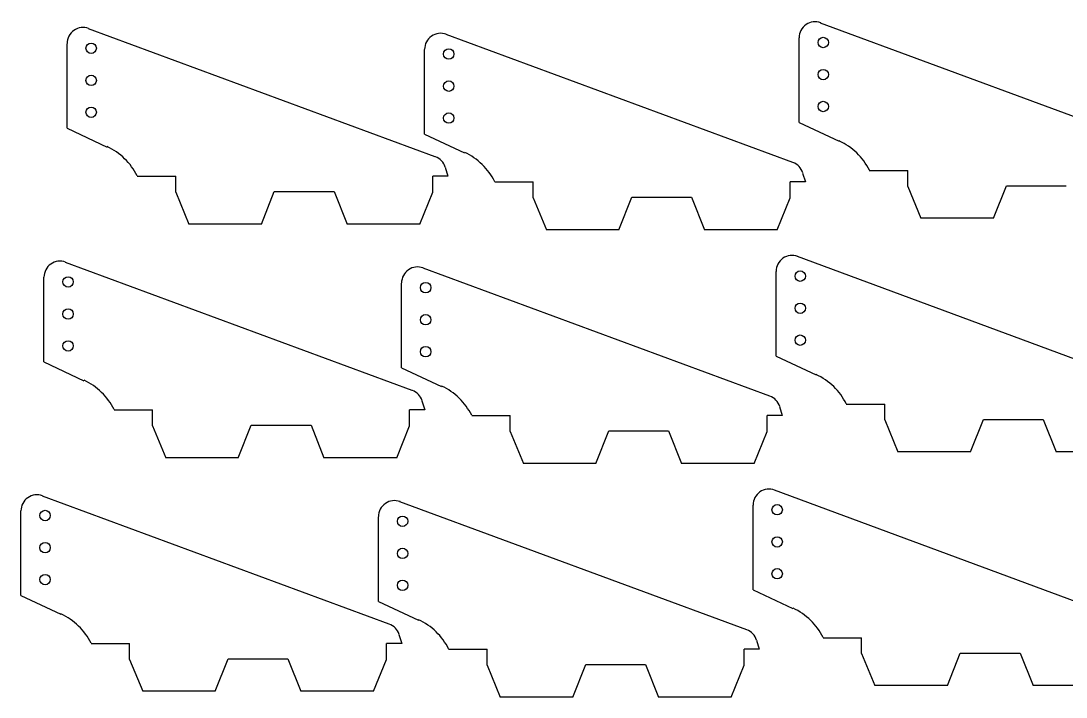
# Model space of a CAD drawing. Header units: millimetres. Extents: x -107 to 62, y -24 to 137.
# Drawn here: x -107.5 to -3.4, y -23.8 to 43.5 of the extents above; entities that cross this region are included whole.
import ezdxf

# ---------------------------------------------------------------- set-up
doc = ezdxf.new("R2010")
doc.units = ezdxf.units.MM
doc.header["$MEASUREMENT"] = 0
doc.layers.add('Layer 1', color=7, linetype='Continuous')

msp = doc.modelspace()

# ---------------------------------------------------------------- linework, layer by layer
at = {"layer": 'Layer 1', "lineweight": 30}
for points, knots in [([(-100.7203, 42.7356), (-101.2106, 42.9168), (-101.7586, 42.8466), (-102.1875, 42.5478), (-102.6165, 42.249), (-102.8721, 41.7593), (-102.8721, 41.2365)], [0, 0, 0, 0, 0.5, 0.5, 0.5, 1, 1, 1, 1]), ([(-27.831, 43.3098), (-28.3213, 43.491), (-28.8693, 43.4208), (-29.2982, 43.122), (-29.7272, 42.8232), (-29.9828, 42.3335), (-29.9828, 41.8107)], [0, 0, 0, 0, 0.5, 0.5, 0.5, 1, 1, 1, 1]), ([(-65.1213, 42.1614), (-65.6116, 42.3426), (-66.1596, 42.2724), (-66.5885, 41.9736), (-67.0175, 41.6748), (-67.2731, 41.1851), (-67.2731, 40.6623)], [0, 0, 0, 0, 0.5, 0.5, 0.5, 1, 1, 1, 1]), ([(-27.0618, 41.3451), (-27.0618, 41.6315), (-27.294, 41.8637), (-27.5804, 41.8637), (-27.8668, 41.8637), (-28.099, 41.6315), (-28.099, 41.3451), (-28.099, 41.0587), (-27.8668, 40.8265), (-27.5804, 40.8265), (-27.294, 40.8265), (-27.0618, 41.0587), (-27.0618, 41.3451)], [0, 0, 0, 0, 0.25, 0.25, 0.25, 0.5, 0.5, 0.5, 0.75, 0.75, 0.75, 1, 1, 1, 1]), ([(-99.9511, 40.7709), (-99.9511, 41.0573), (-100.1833, 41.2895), (-100.4697, 41.2895), (-100.7561, 41.2895), (-100.9883, 41.0573), (-100.9883, 40.7709), (-100.9883, 40.4845), (-100.7561, 40.2523), (-100.4697, 40.2523), (-100.1833, 40.2523), (-99.9511, 40.4845), (-99.9511, 40.7709)], [0, 0, 0, 0, 0.25, 0.25, 0.25, 0.5, 0.5, 0.5, 0.75, 0.75, 0.75, 1, 1, 1, 1]), ([(-64.3521, 40.1967), (-64.3521, 40.4831), (-64.5843, 40.7153), (-64.8707, 40.7153), (-65.1571, 40.7153), (-65.3893, 40.4831), (-65.3893, 40.1967), (-65.3893, 39.9103), (-65.1571, 39.6781), (-64.8707, 39.6781), (-64.5843, 39.6781), (-64.3521, 39.9103), (-64.3521, 40.1967)], [0, 0, 0, 0, 0.25, 0.25, 0.25, 0.5, 0.5, 0.5, 0.75, 0.75, 0.75, 1, 1, 1, 1]), ([(-27.0618, 38.1489), (-27.0618, 38.4353), (-27.294, 38.6675), (-27.5804, 38.6675), (-27.8668, 38.6675), (-28.099, 38.4353), (-28.099, 38.1489), (-28.099, 37.8625), (-27.8668, 37.6303), (-27.5804, 37.6303), (-27.294, 37.6303), (-27.0618, 37.8625), (-27.0618, 38.1489)], [0, 0, 0, 0, 0.25, 0.25, 0.25, 0.5, 0.5, 0.5, 0.75, 0.75, 0.75, 1, 1, 1, 1]), ([(-99.9511, 37.5747), (-99.9511, 37.8611), (-100.1833, 38.0933), (-100.4697, 38.0933), (-100.7561, 38.0933), (-100.9883, 37.8611), (-100.9883, 37.5747), (-100.9883, 37.2883), (-100.7561, 37.0561), (-100.4697, 37.0561), (-100.1833, 37.0561), (-99.9511, 37.2883), (-99.9511, 37.5747)], [0, 0, 0, 0, 0.25, 0.25, 0.25, 0.5, 0.5, 0.5, 0.75, 0.75, 0.75, 1, 1, 1, 1]), ([(-64.3521, 37.0005), (-64.3521, 37.2869), (-64.5843, 37.5191), (-64.8707, 37.5191), (-65.1571, 37.5191), (-65.3893, 37.2869), (-65.3893, 37.0005), (-65.3893, 36.7141), (-65.1571, 36.4819), (-64.8707, 36.4819), (-64.5843, 36.4819), (-64.3521, 36.7141), (-64.3521, 37.0005)], [0, 0, 0, 0, 0.25, 0.25, 0.25, 0.5, 0.5, 0.5, 0.75, 0.75, 0.75, 1, 1, 1, 1]), ([(-27.0618, 34.9739), (-27.0618, 35.2603), (-27.294, 35.4925), (-27.5804, 35.4925), (-27.8668, 35.4925), (-28.099, 35.2603), (-28.099, 34.9739), (-28.099, 34.6875), (-27.8668, 34.4553), (-27.5804, 34.4553), (-27.294, 34.4553), (-27.0618, 34.6875), (-27.0618, 34.9739)], [0, 0, 0, 0, 0.25, 0.25, 0.25, 0.5, 0.5, 0.5, 0.75, 0.75, 0.75, 1, 1, 1, 1]), ([(-99.9511, 34.3997), (-99.9511, 34.6861), (-100.1833, 34.9183), (-100.4697, 34.9183), (-100.7561, 34.9183), (-100.9883, 34.6861), (-100.9883, 34.3997), (-100.9883, 34.1133), (-100.7561, 33.8811), (-100.4697, 33.8811), (-100.1833, 33.8811), (-99.9511, 34.1133), (-99.9511, 34.3997)], [0, 0, 0, 0, 0.25, 0.25, 0.25, 0.5, 0.5, 0.5, 0.75, 0.75, 0.75, 1, 1, 1, 1]), ([(-64.3521, 33.8255), (-64.3521, 34.1119), (-64.5843, 34.3441), (-64.8707, 34.3441), (-65.1571, 34.3441), (-65.3893, 34.1119), (-65.3893, 33.8255), (-65.3893, 33.5391), (-65.1571, 33.3069), (-64.8707, 33.3069), (-64.5843, 33.3069), (-64.3521, 33.5391), (-64.3521, 33.8255)], [0, 0, 0, 0, 0.25, 0.25, 0.25, 0.5, 0.5, 0.5, 0.75, 0.75, 0.75, 1, 1, 1, 1]), ([(-65.2378, 28.9281), (-65.2378, 28.9281), (-64.9626, 28.0391), (-64.9626, 28.0391), (-64.9626, 28.0391), (-66.4655, 28.0391), (-66.4655, 28.0391)], [0, 0, 0, 0, 0.5, 0.5, 0.5, 1, 1, 1, 1]), ([(-29.6388, 28.3539), (-29.6388, 28.3539), (-29.3636, 27.4649), (-29.3636, 27.4649), (-29.3636, 27.4649), (-30.8665, 27.4649), (-30.8665, 27.4649)], [0, 0, 0, 0, 0.5, 0.5, 0.5, 1, 1, 1, 1]), ([(-30.1277, 20.0556), (-30.618, 20.2368), (-31.166, 20.1666), (-31.5949, 19.8678), (-32.0239, 19.569), (-32.2795, 19.0793), (-32.2795, 18.5565)], [0, 0, 0, 0, 0.5, 0.5, 0.5, 1, 1, 1, 1]), ([(-103.017, 19.4814), (-103.5073, 19.6626), (-104.0553, 19.5924), (-104.4842, 19.2936), (-104.9132, 18.9948), (-105.1688, 18.5051), (-105.1688, 17.9823)], [0, 0, 0, 0, 0.5, 0.5, 0.5, 1, 1, 1, 1]), ([(-67.418, 18.9072), (-67.9083, 19.0884), (-68.4563, 19.0182), (-68.8852, 18.7194), (-69.3142, 18.4206), (-69.5698, 17.9309), (-69.5698, 17.4081)], [0, 0, 0, 0, 0.5, 0.5, 0.5, 1, 1, 1, 1]), ([(-102.2478, 17.5167), (-102.2478, 17.8031), (-102.48, 18.0353), (-102.7664, 18.0353), (-103.0528, 18.0353), (-103.285, 17.8031), (-103.285, 17.5167), (-103.285, 17.2303), (-103.0528, 16.9981), (-102.7664, 16.9981), (-102.48, 16.9981), (-102.2478, 17.2303), (-102.2478, 17.5167)], [0, 0, 0, 0, 0.25, 0.25, 0.25, 0.5, 0.5, 0.5, 0.75, 0.75, 0.75, 1, 1, 1, 1]), ([(-29.3585, 18.0909), (-29.3585, 18.3773), (-29.5907, 18.6095), (-29.8771, 18.6095), (-30.1635, 18.6095), (-30.3957, 18.3773), (-30.3957, 18.0909), (-30.3957, 17.8045), (-30.1635, 17.5723), (-29.8771, 17.5723), (-29.5907, 17.5723), (-29.3585, 17.8045), (-29.3585, 18.0909)], [0, 0, 0, 0, 0.25, 0.25, 0.25, 0.5, 0.5, 0.5, 0.75, 0.75, 0.75, 1, 1, 1, 1]), ([(-66.6488, 16.9425), (-66.6488, 17.2289), (-66.881, 17.4611), (-67.1674, 17.4611), (-67.4538, 17.4611), (-67.686, 17.2289), (-67.686, 16.9425), (-67.686, 16.6561), (-67.4538, 16.4239), (-67.1674, 16.4239), (-66.881, 16.4239), (-66.6488, 16.6561), (-66.6488, 16.9425)], [0, 0, 0, 0, 0.25, 0.25, 0.25, 0.5, 0.5, 0.5, 0.75, 0.75, 0.75, 1, 1, 1, 1]), ([(-102.2478, 14.3205), (-102.2478, 14.6069), (-102.48, 14.8391), (-102.7664, 14.8391), (-103.0528, 14.8391), (-103.285, 14.6069), (-103.285, 14.3205), (-103.285, 14.0341), (-103.0528, 13.8019), (-102.7664, 13.8019), (-102.48, 13.8019), (-102.2478, 14.0341), (-102.2478, 14.3205)], [0, 0, 0, 0, 0.25, 0.25, 0.25, 0.5, 0.5, 0.5, 0.75, 0.75, 0.75, 1, 1, 1, 1]), ([(-29.3585, 14.8947), (-29.3585, 15.1811), (-29.5907, 15.4133), (-29.8771, 15.4133), (-30.1635, 15.4133), (-30.3957, 15.1811), (-30.3957, 14.8947), (-30.3957, 14.6083), (-30.1635, 14.3761), (-29.8771, 14.3761), (-29.5907, 14.3761), (-29.3585, 14.6083), (-29.3585, 14.8947)], [0, 0, 0, 0, 0.25, 0.25, 0.25, 0.5, 0.5, 0.5, 0.75, 0.75, 0.75, 1, 1, 1, 1]), ([(-66.6488, 13.7463), (-66.6488, 14.0327), (-66.881, 14.2649), (-67.1674, 14.2649), (-67.4538, 14.2649), (-67.686, 14.0327), (-67.686, 13.7463), (-67.686, 13.4599), (-67.4538, 13.2277), (-67.1674, 13.2277), (-66.881, 13.2277), (-66.6488, 13.4599), (-66.6488, 13.7463)], [0, 0, 0, 0, 0.25, 0.25, 0.25, 0.5, 0.5, 0.5, 0.75, 0.75, 0.75, 1, 1, 1, 1]), ([(-102.2478, 11.1455), (-102.2478, 11.4319), (-102.48, 11.6641), (-102.7664, 11.6641), (-103.0528, 11.6641), (-103.285, 11.4319), (-103.285, 11.1455), (-103.285, 10.8591), (-103.0528, 10.6269), (-102.7664, 10.6269), (-102.48, 10.6269), (-102.2478, 10.8591), (-102.2478, 11.1455)], [0, 0, 0, 0, 0.25, 0.25, 0.25, 0.5, 0.5, 0.5, 0.75, 0.75, 0.75, 1, 1, 1, 1]), ([(-29.3585, 11.7197), (-29.3585, 12.0061), (-29.5907, 12.2383), (-29.8771, 12.2383), (-30.1635, 12.2383), (-30.3957, 12.0061), (-30.3957, 11.7197), (-30.3957, 11.4333), (-30.1635, 11.2011), (-29.8771, 11.2011), (-29.5907, 11.2011), (-29.3585, 11.4333), (-29.3585, 11.7197)], [0, 0, 0, 0, 0.25, 0.25, 0.25, 0.5, 0.5, 0.5, 0.75, 0.75, 0.75, 1, 1, 1, 1]), ([(-66.6488, 10.5713), (-66.6488, 10.8577), (-66.881, 11.0899), (-67.1674, 11.0899), (-67.4538, 11.0899), (-67.686, 10.8577), (-67.686, 10.5713), (-67.686, 10.2849), (-67.4538, 10.0527), (-67.1674, 10.0527), (-66.881, 10.0527), (-66.6488, 10.2849), (-66.6488, 10.5713)], [0, 0, 0, 0, 0.25, 0.25, 0.25, 0.5, 0.5, 0.5, 0.75, 0.75, 0.75, 1, 1, 1, 1]), ([(-67.5345, 5.6739), (-67.5345, 5.6739), (-67.2593, 4.7849), (-67.2593, 4.7849), (-67.2593, 4.7849), (-68.7622, 4.7849), (-68.7622, 4.7849)], [0, 0, 0, 0, 0.5, 0.5, 0.5, 1, 1, 1, 1]), ([(-31.9355, 5.0997), (-31.9355, 5.0997), (-31.6603, 4.2107), (-31.6603, 4.2107), (-31.6603, 4.2107), (-33.1632, 4.2107), (-33.1632, 4.2107)], [0, 0, 0, 0, 0.5, 0.5, 0.5, 1, 1, 1, 1]), ([(-32.4244, -3.1986), (-32.9147, -3.0174), (-33.4627, -3.0876), (-33.8916, -3.3864), (-34.3206, -3.6852), (-34.5762, -4.1749), (-34.5762, -4.6977)], [0, 0, 0, 0, 0.5, 0.5, 0.5, 1, 1, 1, 1]), ([(-105.3137, -3.7728), (-105.804, -3.5916), (-106.352, -3.6618), (-106.7809, -3.9606), (-107.2099, -4.2594), (-107.4655, -4.7491), (-107.4655, -5.2719)], [0, 0, 0, 0, 0.5, 0.5, 0.5, 1, 1, 1, 1]), ([(-69.7147, -4.347), (-70.205, -4.1658), (-70.753, -4.236), (-71.1819, -4.5348), (-71.6109, -4.8336), (-71.8665, -5.3233), (-71.8665, -5.8461)], [0, 0, 0, 0, 0.5, 0.5, 0.5, 1, 1, 1, 1]), ([(-31.6552, -5.1633), (-31.6552, -4.8769), (-31.8874, -4.6447), (-32.1738, -4.6447), (-32.4602, -4.6447), (-32.6924, -4.8769), (-32.6924, -5.1633), (-32.6924, -5.4497), (-32.4602, -5.6819), (-32.1738, -5.6819), (-31.8874, -5.6819), (-31.6552, -5.4497), (-31.6552, -5.1633)], [0, 0, 0, 0, 0.25, 0.25, 0.25, 0.5, 0.5, 0.5, 0.75, 0.75, 0.75, 1, 1, 1, 1]), ([(-104.5445, -5.7375), (-104.5445, -5.4511), (-104.7767, -5.2189), (-105.0631, -5.2189), (-105.3495, -5.2189), (-105.5817, -5.4511), (-105.5817, -5.7375), (-105.5817, -6.0239), (-105.3495, -6.2561), (-105.0631, -6.2561), (-104.7767, -6.2561), (-104.5445, -6.0239), (-104.5445, -5.7375)], [0, 0, 0, 0, 0.25, 0.25, 0.25, 0.5, 0.5, 0.5, 0.75, 0.75, 0.75, 1, 1, 1, 1]), ([(-68.9455, -6.3117), (-68.9455, -6.0253), (-69.1777, -5.7931), (-69.4641, -5.7931), (-69.7505, -5.7931), (-69.9827, -6.0253), (-69.9827, -6.3117), (-69.9827, -6.5981), (-69.7505, -6.8303), (-69.4641, -6.8303), (-69.1777, -6.8303), (-68.9455, -6.5981), (-68.9455, -6.3117)], [0, 0, 0, 0, 0.25, 0.25, 0.25, 0.5, 0.5, 0.5, 0.75, 0.75, 0.75, 1, 1, 1, 1]), ([(-31.6552, -8.3595), (-31.6552, -8.0731), (-31.8874, -7.8409), (-32.1738, -7.8409), (-32.4602, -7.8409), (-32.6924, -8.0731), (-32.6924, -8.3595), (-32.6924, -8.6459), (-32.4602, -8.8781), (-32.1738, -8.8781), (-31.8874, -8.8781), (-31.6552, -8.6459), (-31.6552, -8.3595)], [0, 0, 0, 0, 0.25, 0.25, 0.25, 0.5, 0.5, 0.5, 0.75, 0.75, 0.75, 1, 1, 1, 1]), ([(-104.5445, -8.9337), (-104.5445, -8.6473), (-104.7767, -8.4151), (-105.0631, -8.4151), (-105.3495, -8.4151), (-105.5817, -8.6473), (-105.5817, -8.9337), (-105.5817, -9.2201), (-105.3495, -9.4523), (-105.0631, -9.4523), (-104.7767, -9.4523), (-104.5445, -9.2201), (-104.5445, -8.9337)], [0, 0, 0, 0, 0.25, 0.25, 0.25, 0.5, 0.5, 0.5, 0.75, 0.75, 0.75, 1, 1, 1, 1]), ([(-68.9455, -9.5079), (-68.9455, -9.2215), (-69.1777, -8.9893), (-69.4641, -8.9893), (-69.7505, -8.9893), (-69.9827, -9.2215), (-69.9827, -9.5079), (-69.9827, -9.7943), (-69.7505, -10.0265), (-69.4641, -10.0265), (-69.1777, -10.0265), (-68.9455, -9.7943), (-68.9455, -9.5079)], [0, 0, 0, 0, 0.25, 0.25, 0.25, 0.5, 0.5, 0.5, 0.75, 0.75, 0.75, 1, 1, 1, 1]), ([(-31.6552, -11.5345), (-31.6552, -11.2481), (-31.8874, -11.0159), (-32.1738, -11.0159), (-32.4602, -11.0159), (-32.6924, -11.2481), (-32.6924, -11.5345), (-32.6924, -11.8209), (-32.4602, -12.0531), (-32.1738, -12.0531), (-31.8874, -12.0531), (-31.6552, -11.8209), (-31.6552, -11.5345)], [0, 0, 0, 0, 0.25, 0.25, 0.25, 0.5, 0.5, 0.5, 0.75, 0.75, 0.75, 1, 1, 1, 1]), ([(-104.5445, -12.1087), (-104.5445, -11.8223), (-104.7767, -11.5901), (-105.0631, -11.5901), (-105.3495, -11.5901), (-105.5817, -11.8223), (-105.5817, -12.1087), (-105.5817, -12.3951), (-105.3495, -12.6273), (-105.0631, -12.6273), (-104.7767, -12.6273), (-104.5445, -12.3951), (-104.5445, -12.1087)], [0, 0, 0, 0, 0.25, 0.25, 0.25, 0.5, 0.5, 0.5, 0.75, 0.75, 0.75, 1, 1, 1, 1]), ([(-68.9455, -12.6829), (-68.9455, -12.3965), (-69.1777, -12.1643), (-69.4641, -12.1643), (-69.7505, -12.1643), (-69.9827, -12.3965), (-69.9827, -12.6829), (-69.9827, -12.9693), (-69.7505, -13.2015), (-69.4641, -13.2015), (-69.1777, -13.2015), (-68.9455, -12.9693), (-68.9455, -12.6829)], [0, 0, 0, 0, 0.25, 0.25, 0.25, 0.5, 0.5, 0.5, 0.75, 0.75, 0.75, 1, 1, 1, 1]), ([(-69.8312, -17.5803), (-69.8312, -17.5803), (-69.556, -18.4693), (-69.556, -18.4693), (-69.556, -18.4693), (-71.0589, -18.4693), (-71.0589, -18.4693)], [0, 0, 0, 0, 0.5, 0.5, 0.5, 1, 1, 1, 1]), ([(-34.2322, -18.1545), (-34.2322, -18.1545), (-33.957, -19.0435), (-33.957, -19.0435), (-33.957, -19.0435), (-35.4599, -19.0435), (-35.4599, -19.0435)], [0, 0, 0, 0, 0.5, 0.5, 0.5, 1, 1, 1, 1])]:
    msp.add_open_spline(points, degree=3, knots=knots, dxfattribs=at)
for points in [[(-66.2115, 29.9653), (-66.2115, 29.9653), (-100.7343, 42.7076), (-100.7343, 42.7076)], [(6.6778, 30.5395), (6.6778, 30.5395), (-27.845, 43.2818), (-27.845, 43.2818)], [(-30.6125, 29.3911), (-30.6125, 29.3911), (-65.1353, 42.1334), (-65.1353, 42.1334)], [(-29.9828, 33.3758), (-29.9828, 33.3758), (-29.9828, 41.8002), (-29.9828, 41.8002)], [(-102.8721, 32.8016), (-102.8721, 32.8016), (-102.8721, 41.226), (-102.8721, 41.226)], [(-67.2731, 32.2274), (-67.2731, 32.2274), (-67.2731, 40.6518), (-67.2731, 40.6518)], [(-29.9828, 33.3758), (-29.9828, 33.3758), (-26.0035, 31.5132), (-26.0035, 31.5132)], [(-102.8721, 32.8016), (-102.8721, 32.8016), (-98.8928, 30.939), (-98.8928, 30.939)], [(-67.2731, 32.2274), (-67.2731, 32.2274), (-63.2938, 30.3648), (-63.2938, 30.3648)], [(-22.9956, 28.6392), (-23.638, 29.9202), (-24.6943, 30.9466), (-25.9931, 31.5522)], [(-95.8849, 28.065), (-96.5273, 29.346), (-97.5836, 30.3724), (-98.8824, 30.978)], [(-60.2859, 27.4908), (-60.9283, 28.7718), (-61.9846, 29.7982), (-63.2834, 30.4038)], [(-65.2244, 28.945), (-65.3713, 29.4201), (-65.731, 29.7998), (-66.1974, 29.9721)], [(-29.6254, 28.3708), (-29.7723, 28.8459), (-30.132, 29.2256), (-30.5984, 29.3979)], [(-22.9978, 28.6133), (-22.9978, 28.6133), (-19.1667, 28.6133), (-19.1667, 28.6133)], [(-19.1667, 27.0258), (-19.1667, 27.0258), (-19.1667, 28.6133), (-19.1667, 28.6133)], [(-95.8871, 28.0391), (-95.8871, 28.0391), (-92.056, 28.0391), (-92.056, 28.0391)], [(-92.056, 26.4516), (-92.056, 26.4516), (-92.056, 28.0391), (-92.056, 28.0391)], [(-66.4655, 26.4516), (-66.4655, 26.4516), (-66.4655, 28.0391), (-66.4655, 28.0391)], [(-60.2881, 27.4649), (-60.2881, 27.4649), (-56.457, 27.4649), (-56.457, 27.4649)], [(-56.457, 25.8774), (-56.457, 25.8774), (-56.457, 27.4649), (-56.457, 27.4649)], [(-30.8665, 25.8774), (-30.8665, 25.8774), (-30.8665, 27.4649), (-30.8665, 27.4649)], [(-10.6365, 23.8508), (-10.6365, 23.8508), (-9.3453, 27.0893), (-9.3453, 27.0893)], [(-9.3453, 27.0893), (-9.3453, 27.0893), (-3.3975, 27.0893), (-3.3975, 27.0893)], [(-92.056, 26.4516), (-92.056, 26.4516), (-90.7436, 23.2766), (-90.7436, 23.2766)], [(-83.5258, 23.2766), (-83.5258, 23.2766), (-82.2346, 26.5151), (-82.2346, 26.5151)], [(-82.2346, 26.5151), (-82.2346, 26.5151), (-76.2868, 26.5151), (-76.2868, 26.5151)], [(-76.2868, 26.5151), (-76.2868, 26.5151), (-74.9956, 23.2766), (-74.9956, 23.2766)], [(-67.7566, 23.2766), (-67.7566, 23.2766), (-66.4655, 26.4516), (-66.4655, 26.4516)], [(-19.1667, 27.0258), (-19.1667, 27.0258), (-17.8543, 23.8508), (-17.8543, 23.8508)], [(-56.457, 25.8774), (-56.457, 25.8774), (-55.1446, 22.7024), (-55.1446, 22.7024)], [(-47.9268, 22.7024), (-47.9268, 22.7024), (-46.6356, 25.9409), (-46.6356, 25.9409)], [(-46.6356, 25.9409), (-46.6356, 25.9409), (-40.6878, 25.9409), (-40.6878, 25.9409)], [(-40.6878, 25.9409), (-40.6878, 25.9409), (-39.3966, 22.7024), (-39.3966, 22.7024)], [(-32.1576, 22.7024), (-32.1576, 22.7024), (-30.8665, 25.8774), (-30.8665, 25.8774)], [(-83.5258, 23.2766), (-83.5258, 23.2766), (-90.7436, 23.2766), (-90.7436, 23.2766)], [(-67.7566, 23.2766), (-67.7566, 23.2766), (-74.9956, 23.2766), (-74.9956, 23.2766)], [(-10.6365, 23.8508), (-10.6365, 23.8508), (-17.8543, 23.8508), (-17.8543, 23.8508)], [(-47.9268, 22.7024), (-47.9268, 22.7024), (-55.1446, 22.7024), (-55.1446, 22.7024)], [(-32.1576, 22.7024), (-32.1576, 22.7024), (-39.3966, 22.7024), (-39.3966, 22.7024)], [(4.3811, 7.2853), (4.3811, 7.2853), (-30.1417, 20.0276), (-30.1417, 20.0276)], [(-68.5082, 6.7111), (-68.5082, 6.7111), (-103.031, 19.4534), (-103.031, 19.4534)], [(-32.9092, 6.1369), (-32.9092, 6.1369), (-67.432, 18.8792), (-67.432, 18.8792)], [(-105.1688, 9.5474), (-105.1688, 9.5474), (-105.1688, 17.9718), (-105.1688, 17.9718)], [(-32.2795, 10.1216), (-32.2795, 10.1216), (-32.2795, 18.546), (-32.2795, 18.546)], [(-69.5698, 8.9732), (-69.5698, 8.9732), (-69.5698, 17.3976), (-69.5698, 17.3976)], [(-105.1688, 9.5474), (-105.1688, 9.5474), (-101.1895, 7.6848), (-101.1895, 7.6848)], [(-32.2795, 10.1216), (-32.2795, 10.1216), (-28.3002, 8.259), (-28.3002, 8.259)], [(-69.5698, 8.9732), (-69.5698, 8.9732), (-65.5905, 7.1106), (-65.5905, 7.1106)], [(-98.1816, 4.8108), (-98.824, 6.0918), (-99.8803, 7.1182), (-101.1791, 7.7238)], [(-25.2923, 5.385), (-25.9347, 6.666), (-26.991, 7.6924), (-28.2898, 8.298)], [(-67.5211, 5.6908), (-67.668, 6.1659), (-68.0277, 6.5456), (-68.4941, 6.7179)], [(-62.5826, 4.2366), (-63.225, 5.5176), (-64.2813, 6.544), (-65.5801, 7.1496)], [(-31.9221, 5.1166), (-32.069, 5.5917), (-32.4287, 5.9714), (-32.8951, 6.1437)], [(-25.2945, 5.3591), (-25.2945, 5.3591), (-21.4634, 5.3591), (-21.4634, 5.3591)], [(-21.4634, 3.7716), (-21.4634, 3.7716), (-21.4634, 5.3591), (-21.4634, 5.3591)], [(-98.1838, 4.7849), (-98.1838, 4.7849), (-94.3527, 4.7849), (-94.3527, 4.7849)], [(-94.3527, 3.1974), (-94.3527, 3.1974), (-94.3527, 4.7849), (-94.3527, 4.7849)], [(-68.7622, 3.1974), (-68.7622, 3.1974), (-68.7622, 4.7849), (-68.7622, 4.7849)], [(-62.5848, 4.2107), (-62.5848, 4.2107), (-58.7537, 4.2107), (-58.7537, 4.2107)], [(-58.7537, 2.6232), (-58.7537, 2.6232), (-58.7537, 4.2107), (-58.7537, 4.2107)], [(-33.1632, 2.6232), (-33.1632, 2.6232), (-33.1632, 4.2107), (-33.1632, 4.2107)], [(-94.3527, 3.1974), (-94.3527, 3.1974), (-93.0403, 0.0224), (-93.0403, 0.0224)], [(-85.8225, 0.0224), (-85.8225, 0.0224), (-84.5313, 3.2609), (-84.5313, 3.2609)], [(-84.5313, 3.2609), (-84.5313, 3.2609), (-78.5835, 3.2609), (-78.5835, 3.2609)], [(-78.5835, 3.2609), (-78.5835, 3.2609), (-77.2923, 0.0224), (-77.2923, 0.0224)], [(-70.0533, 0.0224), (-70.0533, 0.0224), (-68.7622, 3.1974), (-68.7622, 3.1974)], [(-21.4634, 3.7716), (-21.4634, 3.7716), (-20.151, 0.5966), (-20.151, 0.5966)], [(-12.9332, 0.5966), (-12.9332, 0.5966), (-11.642, 3.8351), (-11.642, 3.8351)], [(-11.642, 3.8351), (-11.642, 3.8351), (-5.6942, 3.8351), (-5.6942, 3.8351)], [(-5.6942, 3.8351), (-5.6942, 3.8351), (-4.403, 0.5966), (-4.403, 0.5966)], [(-58.7537, 2.6232), (-58.7537, 2.6232), (-57.4413, -0.5518), (-57.4413, -0.5518)], [(-50.2235, -0.5518), (-50.2235, -0.5518), (-48.9323, 2.6867), (-48.9323, 2.6867)], [(-48.9323, 2.6867), (-48.9323, 2.6867), (-42.9845, 2.6867), (-42.9845, 2.6867)], [(-42.9845, 2.6867), (-42.9845, 2.6867), (-41.6933, -0.5518), (-41.6933, -0.5518)], [(-34.4543, -0.5518), (-34.4543, -0.5518), (-33.1632, 2.6232), (-33.1632, 2.6232)], [(-85.8225, 0.0224), (-85.8225, 0.0224), (-93.0403, 0.0224), (-93.0403, 0.0224)], [(-70.0533, 0.0224), (-70.0533, 0.0224), (-77.2923, 0.0224), (-77.2923, 0.0224)], [(-12.9332, 0.5966), (-12.9332, 0.5966), (-20.151, 0.5966), (-20.151, 0.5966)], [(2.836, 0.5966), (2.836, 0.5966), (-4.403, 0.5966), (-4.403, 0.5966)], [(-50.2235, -0.5518), (-50.2235, -0.5518), (-57.4413, -0.5518), (-57.4413, -0.5518)], [(-34.4543, -0.5518), (-34.4543, -0.5518), (-41.6933, -0.5518), (-41.6933, -0.5518)], [(-70.8049, -16.5431), (-70.8049, -16.5431), (-105.3277, -3.8008), (-105.3277, -3.8008)], [(2.0844, -15.9689), (2.0844, -15.9689), (-32.4384, -3.2266), (-32.4384, -3.2266)], [(-35.2059, -17.1173), (-35.2059, -17.1173), (-69.7287, -4.375), (-69.7287, -4.375)], [(-34.5762, -13.1326), (-34.5762, -13.1326), (-34.5762, -4.7082), (-34.5762, -4.7082)], [(-107.4655, -13.7068), (-107.4655, -13.7068), (-107.4655, -5.2824), (-107.4655, -5.2824)], [(-71.8665, -14.281), (-71.8665, -14.281), (-71.8665, -5.8566), (-71.8665, -5.8566)], [(-34.5762, -13.1326), (-34.5762, -13.1326), (-30.5969, -14.9952), (-30.5969, -14.9952)], [(-107.4655, -13.7068), (-107.4655, -13.7068), (-103.4862, -15.5694), (-103.4862, -15.5694)], [(-71.8665, -14.281), (-71.8665, -14.281), (-67.8872, -16.1436), (-67.8872, -16.1436)], [(-100.4783, -18.4434), (-101.1207, -17.1624), (-102.177, -16.136), (-103.4758, -15.5304)], [(-27.589, -17.8692), (-28.2314, -16.5882), (-29.2877, -15.5618), (-30.5865, -14.9562)], [(-69.8178, -17.5634), (-69.9647, -17.0883), (-70.3244, -16.7086), (-70.7908, -16.5363)], [(-64.8793, -19.0176), (-65.5217, -17.7366), (-66.578, -16.7102), (-67.8768, -16.1046)], [(-34.2188, -18.1376), (-34.3657, -17.6625), (-34.7254, -17.2828), (-35.1918, -17.1105)], [(-100.4805, -18.4693), (-100.4805, -18.4693), (-96.6494, -18.4693), (-96.6494, -18.4693)], [(-96.6494, -20.0568), (-96.6494, -20.0568), (-96.6494, -18.4693), (-96.6494, -18.4693)], [(-71.0589, -20.0568), (-71.0589, -20.0568), (-71.0589, -18.4693), (-71.0589, -18.4693)], [(-27.5912, -17.8951), (-27.5912, -17.8951), (-23.7601, -17.8951), (-23.7601, -17.8951)], [(-23.7601, -19.4826), (-23.7601, -19.4826), (-23.7601, -17.8951), (-23.7601, -17.8951)], [(-64.8815, -19.0435), (-64.8815, -19.0435), (-61.0504, -19.0435), (-61.0504, -19.0435)], [(-61.0504, -20.631), (-61.0504, -20.631), (-61.0504, -19.0435), (-61.0504, -19.0435)], [(-35.4599, -20.631), (-35.4599, -20.631), (-35.4599, -19.0435), (-35.4599, -19.0435)], [(-23.7601, -19.4826), (-23.7601, -19.4826), (-22.4477, -22.6576), (-22.4477, -22.6576)], [(-15.2299, -22.6576), (-15.2299, -22.6576), (-13.9387, -19.4191), (-13.9387, -19.4191)], [(-13.9387, -19.4191), (-13.9387, -19.4191), (-7.9909, -19.4191), (-7.9909, -19.4191)], [(-7.9909, -19.4191), (-7.9909, -19.4191), (-6.6997, -22.6576), (-6.6997, -22.6576)], [(-96.6494, -20.0568), (-96.6494, -20.0568), (-95.337, -23.2318), (-95.337, -23.2318)], [(-88.1192, -23.2318), (-88.1192, -23.2318), (-86.828, -19.9933), (-86.828, -19.9933)], [(-86.828, -19.9933), (-86.828, -19.9933), (-80.8802, -19.9933), (-80.8802, -19.9933)], [(-80.8802, -19.9933), (-80.8802, -19.9933), (-79.589, -23.2318), (-79.589, -23.2318)], [(-72.35, -23.2318), (-72.35, -23.2318), (-71.0589, -20.0568), (-71.0589, -20.0568)], [(-61.0504, -20.631), (-61.0504, -20.631), (-59.738, -23.806), (-59.738, -23.806)], [(-52.5202, -23.806), (-52.5202, -23.806), (-51.229, -20.5675), (-51.229, -20.5675)], [(-51.229, -20.5675), (-51.229, -20.5675), (-45.2812, -20.5675), (-45.2812, -20.5675)], [(-45.2812, -20.5675), (-45.2812, -20.5675), (-43.99, -23.806), (-43.99, -23.806)], [(-36.751, -23.806), (-36.751, -23.806), (-35.4599, -20.631), (-35.4599, -20.631)], [(-15.2299, -22.6576), (-15.2299, -22.6576), (-22.4477, -22.6576), (-22.4477, -22.6576)], [(0.5393, -22.6576), (0.5393, -22.6576), (-6.6997, -22.6576), (-6.6997, -22.6576)], [(-88.1192, -23.2318), (-88.1192, -23.2318), (-95.337, -23.2318), (-95.337, -23.2318)], [(-72.35, -23.2318), (-72.35, -23.2318), (-79.589, -23.2318), (-79.589, -23.2318)], [(-52.5202, -23.806), (-52.5202, -23.806), (-59.738, -23.806), (-59.738, -23.806)], [(-36.751, -23.806), (-36.751, -23.806), (-43.99, -23.806), (-43.99, -23.806)]]:
    msp.add_open_spline(points, degree=3, dxfattribs=at)

doc.saveas('drawing.dxf')
